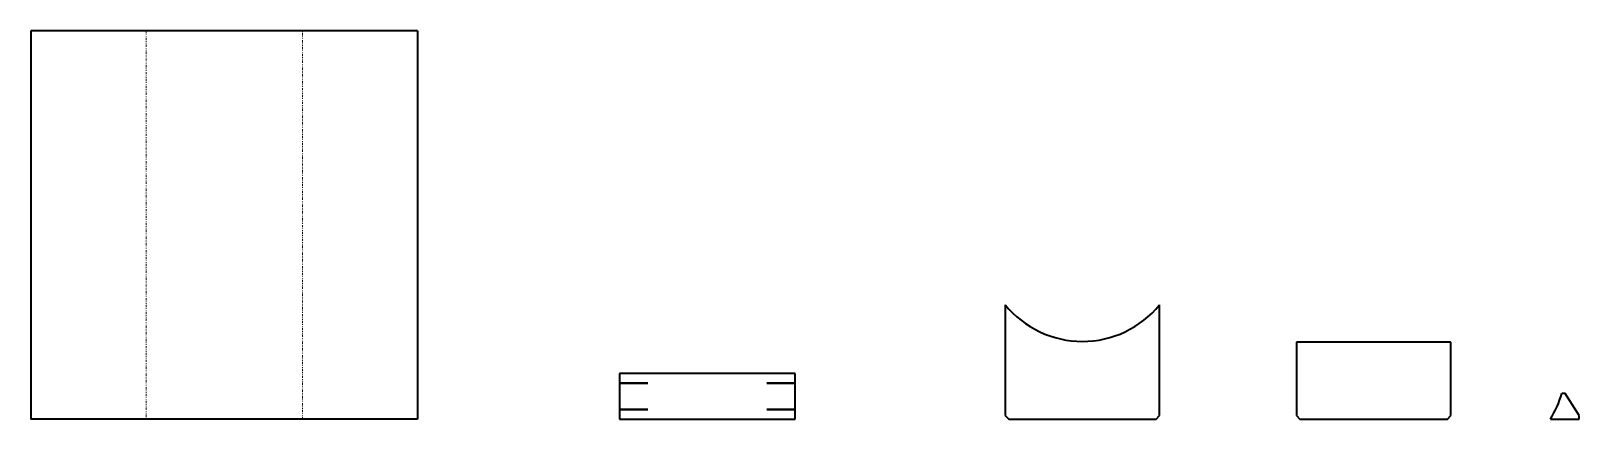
# Model space of a CAD drawing. Header units: millimetres. Extents: x 0 to 2710, y 0 to 680.
import ezdxf

# ---------------------------------------------------------------- set-up
doc = ezdxf.new("R2010")
doc.units = ezdxf.units.MM
doc.linetypes.add('K5LT_BASIC', pattern=[0])
doc.linetypes.add('K5LT_CHAIN_LINE_WITH_2_POINTS', pattern=[12, 4, -2, 1, -2, 1, -2])

msp = doc.modelspace()

# ---------------------------------------------------------------- linework, layer by layer
at = {"color": 7, "linetype": 'K5LT_BASIC', "lineweight": 40, "true_color": 0xffffff}
for p, q in [((197, 680), (0, 680)), ((0, 680), (0, 0)), ((206.4, 680), (197, 680)), ((470.4, 680), (206.4, 680)), ((479.8, 680), (470.4, 680)), ((676.8, 680), (479.8, 680)), ((676.8, 680), (676.8, 0)), ((1705.6, 200.2), (1705.6, 6)), ((1975.6, 6), (1975.6, 200.2)), ((2485.5, 135), (2215.5, 135)), ((2215.5, 135), (2215.5, 6)), ((2485.5, 6), (2485.5, 135)), ((1338, 80), (1030, 80)), ((1030, 80), (1030, 63)), ((1030, 63), (1030, 17)), ((1030, 63), (1080, 63)), ((1080, 63), (1030, 63)), ((1080, 63), (1080, 63)), ((1288, 63), (1288, 63)), ((1338, 63), (1288, 63)), ((1288, 63), (1338, 63)), ((1338, 63), (1338, 80)), ((1338, 17), (1338, 63)), ((2685.6, 45), (2679.6, 45)), ((2710, 6), (2685.6, 45)), ((197, 0), (0, 0)), ((206.4, 0), (197, 0)), ((470.4, 0), (206.4, 0)), ((479.8, 0), (470.4, 0)), ((676.8, 0), (479.8, 0)), ((1030, 17), (1030, 0)), ((1080, 17), (1030, 17)), ((1030, 17), (1080, 17)), ((1030, 0), (1338, 0)), ((1080, 17), (1080, 17)), ((1288, 17), (1338, 17)), ((1288, 17), (1288, 17)), ((1338, 17), (1288, 17)), ((1338, 0), (1338, 17)), ((1705.6, 6), (1711.6, 0)), ((1711.6, 0), (1969.6, 0)), ((1969.6, 0), (1975.6, 6)), ((2215.5, 6), (2221.5, 0)), ((2221.5, 0), (2479.5, 0)), ((2479.5, 0), (2485.5, 6)), ((2660, 0), (2710, 0)), ((2710, 0), (2710, 6))]:
    msp.add_line(p, q, dxfattribs=at)
at = {"color": 7, "linetype": 'K5LT_CHAIN_LINE_WITH_2_POINTS', "lineweight": 18, "true_color": 0xffffff}
for p, q in [((201.7, 680), (201.7, 0)), ((475.1, 0), (475.1, 680))]:
    msp.add_line(p, q, dxfattribs=at)
at = {"color": 7, "linetype": 'K5LT_BASIC', "lineweight": 40, "true_color": 0xffffff}
for centre, radius, start, end in [((1840.6, 310), 174, 219.1167, 320.8833), ((2517.5, 89), 168, 328.0106, 344.8169)]:
    msp.add_arc(centre, radius, start, end, dxfattribs=at)

doc.saveas('drawing.dxf')
